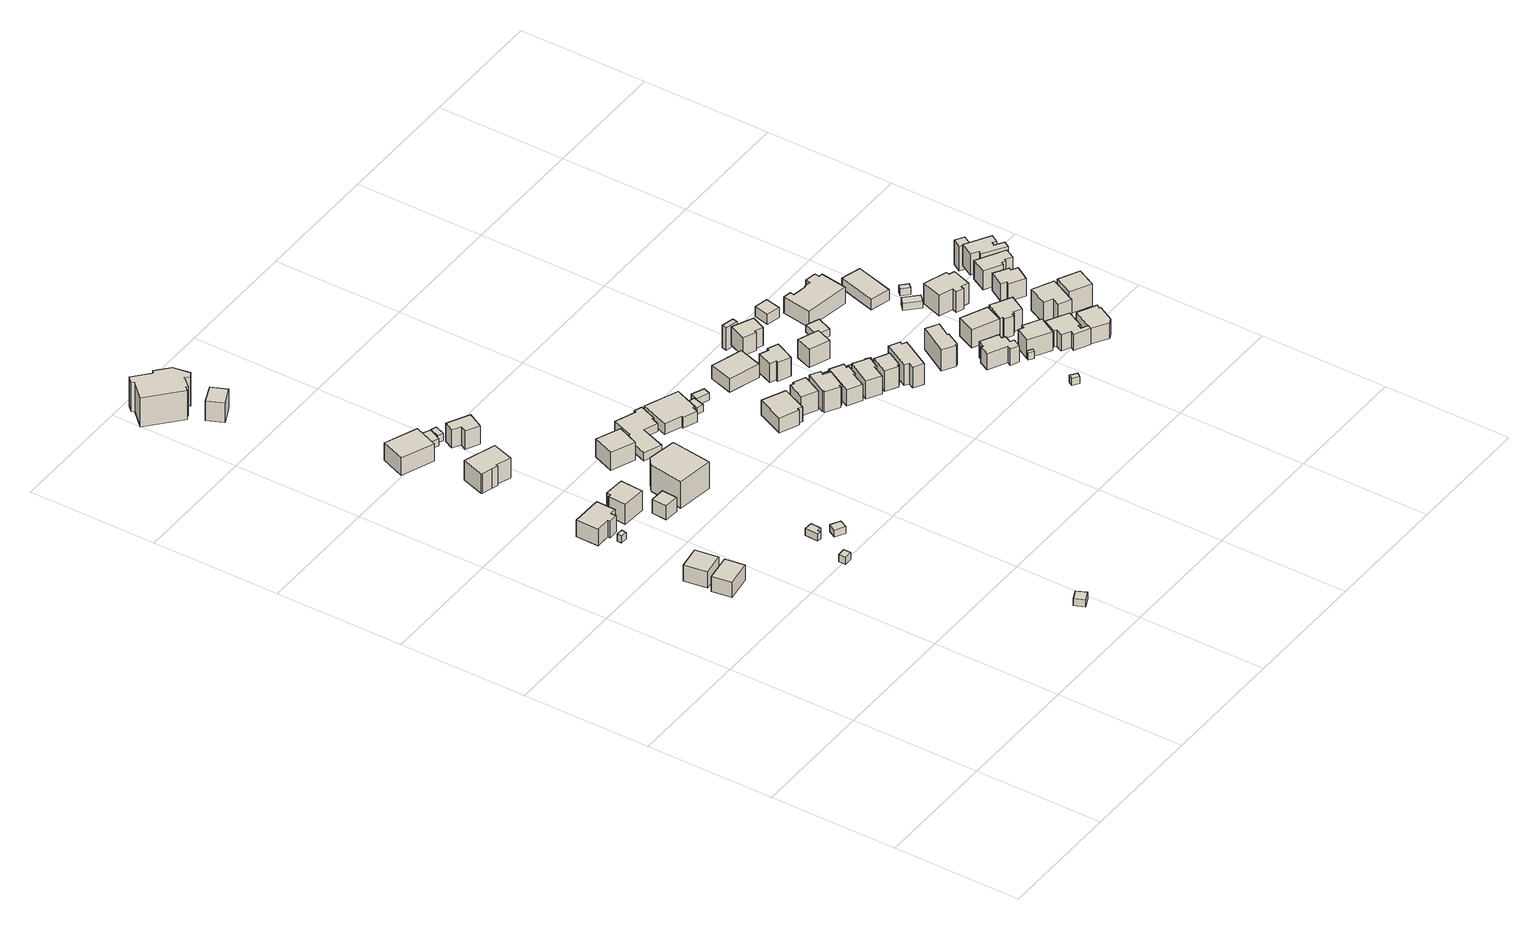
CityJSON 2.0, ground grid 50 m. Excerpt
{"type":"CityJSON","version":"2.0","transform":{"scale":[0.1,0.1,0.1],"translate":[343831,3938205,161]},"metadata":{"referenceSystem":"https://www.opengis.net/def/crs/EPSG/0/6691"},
"CityObjects":{
"building1":{"type":"Building","attributes":{"usage":"411","measuredHeight":7.3,"storeysAboveGround":2,"BuildingIDAttribute.prefecture":"14","BuildingIDAttribute.city":"14151","BuildingDetailAttribute.totalFloorArea":115.33,"BuildingDetailAttribute.buildingFootprintArea":57.66,"BuildingDetailAttribute.buildingStructureType":"610","BuildingDetailAttribute.buildingStructureOrgType":"2","BuildingDetailAttribute.orgUsage":"10","BuildingDetailAttribute.surveyYear":2015},"geometry":[{"type":"Solid","lod":"1","boundaries":[[[[0,1,2,3]],[[2,4,5,3]],[[1,6,4,2]],[[0,7,6,1]],[[3,5,7,0]],[[4,6,7,5]]]]}]},
"building2":{"type":"Building","attributes":{"usage":"411","measuredHeight":7.6,"storeysAboveGround":2,"BuildingIDAttribute.prefecture":"14","BuildingIDAttribute.city":"14151","BuildingDetailAttribute.totalFloorArea":114.41,"BuildingDetailAttribute.buildingFootprintArea":57.2,"BuildingDetailAttribute.buildingStructureType":"610","BuildingDetailAttribute.buildingStructureOrgType":"2","BuildingDetailAttribute.orgUsage":"10","BuildingDetailAttribute.surveyYear":2015},"geometry":[{"type":"Solid","lod":"1","boundaries":[[[[8,9,10,11]],[[10,12,13,11]],[[9,14,12,10]],[[8,15,14,9]],[[11,13,15,8]],[[12,14,15,13]]]]}]},
"building3":{"type":"Building","attributes":{"BuildingIDAttribute.prefecture":"14","BuildingIDAttribute.city":"14151","BuildingDetailAttribute.surveyYear":2015},"geometry":[{"type":"Solid","lod":"1","boundaries":[[[[16,17,18,19,20]],[[19,21,22,20]],[[18,23,21,19]],[[17,24,23,18]],[[16,25,24,17]],[[20,22,25,16]],[[21,23,24,25,22]]]]}]},
"building4":{"type":"Building","attributes":{"usage":"411","measuredHeight":8.2,"storeysAboveGround":2,"BuildingIDAttribute.prefecture":"14","BuildingIDAttribute.city":"14151","BuildingDetailAttribute.totalFloorArea":151.21,"BuildingDetailAttribute.buildingFootprintArea":75.61,"BuildingDetailAttribute.buildingStructureType":"601","BuildingDetailAttribute.buildingStructureOrgType":"1","BuildingDetailAttribute.orgUsage":"10","BuildingDetailAttribute.surveyYear":2015},"geometry":[{"type":"Solid","lod":"1","boundaries":[[[[26,27,28,29,30,31,32,33]],[[32,34,35,33]],[[31,36,34,32]],[[30,37,36,31]],[[29,38,37,30]],[[28,39,38,29]],[[27,40,39,28]],[[26,41,40,27]],[[33,35,41,26]],[[34,36,37,38,39,40,41,35]]]]}]},
"building5":{"type":"Building","attributes":{"BuildingIDAttribute.prefecture":"14","BuildingIDAttribute.city":"14151","BuildingDetailAttribute.surveyYear":2015},"geometry":[{"type":"Solid","lod":"1","boundaries":[[[[42,43,44,45]],[[44,46,47,45]],[[43,48,46,44]],[[42,49,48,43]],[[45,47,49,42]],[[46,48,49,47]]]]}]},
"building6":{"type":"Building","attributes":{"BuildingIDAttribute.prefecture":"14","BuildingIDAttribute.city":"14151","BuildingDetailAttribute.surveyYear":2015},"geometry":[{"type":"Solid","lod":"1","boundaries":[[[[50,51,52,53]],[[52,54,55,53]],[[51,56,54,52]],[[50,57,56,51]],[[53,55,57,50]],[[54,56,57,55]]]]}]},
"building7":{"type":"Building","attributes":{"usage":"411","measuredHeight":9.7,"storeysAboveGround":2,"BuildingIDAttribute.prefecture":"14","BuildingIDAttribute.city":"14151","BuildingDetailAttribute.totalFloorArea":114.06,"BuildingDetailAttribute.buildingFootprintArea":57.03,"BuildingDetailAttribute.buildingStructureType":"601","BuildingDetailAttribute.buildingStructureOrgType":"1","BuildingDetailAttribute.orgUsage":"10","BuildingDetailAttribute.surveyYear":2015},"geometry":[{"type":"Solid","lod":"1","boundaries":[[[[58,59,60,61,62,63]],[[62,64,65,63]],[[61,66,64,62]],[[60,67,66,61]],[[59,68,67,60]],[[58,69,68,59]],[[63,65,69,58]],[[64,66,67,68,69,65]]]]}]},
"building8":{"type":"Building","attributes":{"usage":"411","measuredHeight":9.7,"storeysAboveGround":2,"BuildingIDAttribute.prefecture":"14","BuildingIDAttribute.city":"14151","BuildingDetailAttribute.totalFloorArea":192.05,"BuildingDetailAttribute.buildingFootprintArea":96.03,"BuildingDetailAttribute.buildingStructureType":"601","BuildingDetailAttribute.buildingStructureOrgType":"1","BuildingDetailAttribute.orgUsage":"10","BuildingDetailAttribute.surveyYear":2015},"geometry":[{"type":"Solid","lod":"1","boundaries":[[[[70,71,72,73,74,75,76,77]],[[76,78,79,77]],[[75,80,78,76]],[[74,81,80,75]],[[73,82,81,74]],[[72,83,82,73]],[[71,84,83,72]],[[70,85,84,71]],[[77,79,85,70]],[[78,80,81,82,83,84,85,79]]]]}]},
"building9":{"type":"Building","attributes":{"usage":"413","measuredHeight":6.3,"storeysAboveGround":1,"BuildingIDAttribute.prefecture":"14","BuildingIDAttribute.city":"14151","BuildingDetailAttribute.totalFloorArea":28,"BuildingDetailAttribute.buildingFootprintArea":28,"BuildingDetailAttribute.buildingStructureType":"610","BuildingDetailAttribute.buildingStructureOrgType":"2","BuildingDetailAttribute.orgUsage":"30","BuildingDetailAttribute.surveyYear":2015},"geometry":[{"type":"Solid","lod":"1","boundaries":[[[[86,87,88,89]],[[88,90,91,89]],[[87,92,90,88]],[[86,93,92,87]],[[89,91,93,86]],[[90,92,93,91]]]]}]},
"building10":{"type":"Building","attributes":{"BuildingIDAttribute.prefecture":"14","BuildingIDAttribute.city":"14151","BuildingDetailAttribute.surveyYear":2015},"geometry":[{"type":"Solid","lod":"1","boundaries":[[[[94,95,96,97,98,99]],[[98,100,101,99]],[[97,102,100,98]],[[96,103,102,97]],[[95,104,103,96]],[[94,105,104,95]],[[99,101,105,94]],[[100,102,103,104,105,101]]]]}]},
"building11":{"type":"Building","attributes":{"usage":"411","measuredHeight":9.5,"storeysAboveGround":2,"BuildingIDAttribute.prefecture":"14","BuildingIDAttribute.city":"14151","BuildingDetailAttribute.totalFloorArea":194.74,"BuildingDetailAttribute.buildingFootprintArea":97.37,"BuildingDetailAttribute.buildingStructureType":"601","BuildingDetailAttribute.buildingStructureOrgType":"1","BuildingDetailAttribute.orgUsage":"10","BuildingDetailAttribute.surveyYear":2015},"geometry":[{"type":"Solid","lod":"1","boundaries":[[[[106,107,108,109]],[[108,110,111,109]],[[107,112,110,108]],[[106,113,112,107]],[[109,111,113,106]],[[110,112,113,111]]]]}]},
"building12":{"type":"Building","attributes":{"BuildingIDAttribute.prefecture":"14","BuildingIDAttribute.city":"14151","BuildingDetailAttribute.surveyYear":2015},"geometry":[{"type":"Solid","lod":"1","boundaries":[[[[114,115,116,117]],[[116,118,119,117]],[[115,120,118,116]],[[114,121,120,115]],[[117,119,121,114]],[[118,120,121,119]]]]}]},
"building13":{"type":"Building","attributes":{"usage":"411","storeysAboveGround":1,"BuildingIDAttribute.prefecture":"14","BuildingIDAttribute.city":"14151","BuildingDetailAttribute.totalFloorArea":16.61,"BuildingDetailAttribute.buildingFootprintArea":16.61,"BuildingDetailAttribute.buildingStructureType":"601","BuildingDetailAttribute.buildingStructureOrgType":"1","BuildingDetailAttribute.orgUsage":"10","BuildingDetailAttribute.surveyYear":2015},"geometry":[{"type":"Solid","lod":"1","boundaries":[[[[122,123,124,125]],[[124,126,127,125]],[[123,128,126,124]],[[122,129,128,123]],[[125,127,129,122]],[[126,128,129,127]]]]}]},
"building14":{"type":"Building","attributes":{"usage":"413","measuredHeight":12.4,"storeysAboveGround":3,"BuildingIDAttribute.prefecture":"14","BuildingIDAttribute.city":"14151","BuildingDetailAttribute.totalFloorArea":578.55,"BuildingDetailAttribute.buildingFootprintArea":192.85,"BuildingDetailAttribute.buildingStructureType":"610","BuildingDetailAttribute.buildingStructureOrgType":"2","BuildingDetailAttribute.orgUsage":"30","BuildingDetailAttribute.surveyYear":2015},"geometry":[{"type":"Solid","lod":"1","boundaries":[[[[130,131,132,133,134]],[[133,135,136,134]],[[132,137,135,133]],[[131,138,137,132]],[[130,139,138,131]],[[134,136,139,130]],[[135,137,138,139,136]]]]}]},
"building15":{"type":"Building","attributes":{"BuildingIDAttribute.prefecture":"14","BuildingIDAttribute.city":"14151","BuildingDetailAttribute.surveyYear":2015},"geometry":[{"type":"Solid","lod":"1","boundaries":[[[[140,141,142,143]],[[142,144,145,143]],[[141,146,144,142]],[[140,147,146,141]],[[143,145,147,140]],[[144,146,147,145]]]]}]},
"building16":{"type":"Building","attributes":{"usage":"411","measuredHeight":8.8,"storeysAboveGround":2,"BuildingIDAttribute.prefecture":"14","BuildingIDAttribute.city":"14151","BuildingDetailAttribute.totalFloorArea":63.22,"BuildingDetailAttribute.buildingFootprintArea":31.61,"BuildingDetailAttribute.buildingStructureType":"601","BuildingDetailAttribute.buildingStructureOrgType":"1","BuildingDetailAttribute.orgUsage":"10","BuildingDetailAttribute.surveyYear":2015},"geometry":[{"type":"Solid","lod":"1","boundaries":[[[[148,149,150,151,152,153]],[[152,154,155,153]],[[151,156,154,152]],[[150,157,156,151]],[[149,158,157,150]],[[148,159,158,149]],[[153,155,159,148]],[[154,156,157,158,159,155]]]]}]},
"building17":{"type":"Building","attributes":{"usage":"411","measuredHeight":8.4,"storeysAboveGround":2,"BuildingIDAttribute.prefecture":"14","BuildingIDAttribute.city":"14151","BuildingDetailAttribute.totalFloorArea":127.14,"BuildingDetailAttribute.buildingFootprintArea":63.57,"BuildingDetailAttribute.buildingStructureType":"601","BuildingDetailAttribute.buildingStructureOrgType":"1","BuildingDetailAttribute.orgUsage":"10","BuildingDetailAttribute.surveyYear":2015},"geometry":[{"type":"Solid","lod":"1","boundaries":[[[[160,161,162,163]],[[162,164,165,163]],[[161,166,164,162]],[[160,167,166,161]],[[163,165,167,160]],[[164,166,167,165]]]]}]},
"building18":{"type":"Building","attributes":{"usage":"411","measuredHeight":13.9,"storeysAboveGround":2,"BuildingIDAttribute.prefecture":"14","BuildingIDAttribute.city":"14151","BuildingDetailAttribute.totalFloorArea":71.98,"BuildingDetailAttribute.buildingFootprintArea":35.99,"BuildingDetailAttribute.buildingStructureType":"601","BuildingDetailAttribute.buildingStructureOrgType":"1","BuildingDetailAttribute.orgUsage":"10","BuildingDetailAttribute.surveyYear":2015,"BuildingLandSlideRiskAttribute.description":"1","BuildingLandSlideRiskAttribute.areaType":"1"},"geometry":[{"type":"Solid","lod":"1","boundaries":[[[[168,169,170,171]],[[170,172,173,171]],[[169,174,172,170]],[[168,175,174,169]],[[171,173,175,168]],[[172,174,175,173]]]]}]},
"building19":{"type":"Building","attributes":{"usage":"411","measuredHeight":16.2,"storeysAboveGround":2,"BuildingIDAttribute.prefecture":"14","BuildingIDAttribute.city":"14151","BuildingDetailAttribute.totalFloorArea":315.04,"BuildingDetailAttribute.buildingFootprintArea":157.52,"BuildingDetailAttribute.buildingStructureType":"601","BuildingDetailAttribute.buildingStructureOrgType":"1","BuildingDetailAttribute.orgUsage":"10","BuildingDetailAttribute.surveyYear":2015,"BuildingLandSlideRiskAttribute.description":"1","BuildingLandSlideRiskAttribute.areaType":"1"},"geometry":[{"type":"Solid","lod":"1","boundaries":[[[[176,177,178,179,180,181,182,183,184,185,186,187,188]],[[187,189,190,188]],[[186,191,189,187]],[[185,192,191,186]],[[184,193,192,185]],[[183,194,193,184]],[[182,195,194,183]],[[181,196,195,182]],[[180,197,196,181]],[[179,198,197,180]],[[178,199,198,179]],[[177,200,199,178]],[[176,201,200,177]],[[188,190,201,176]],[[189,191,192,193,194,195,196,197,198,199,200,201,190]]]]}]},
"building20":{"type":"Building","attributes":{"usage":"411","measuredHeight":5.3,"storeysAboveGround":2,"BuildingIDAttribute.prefecture":"14","BuildingIDAttribute.city":"14151","BuildingDetailAttribute.totalFloorArea":309.98,"BuildingDetailAttribute.buildingFootprintArea":154.99,"BuildingDetailAttribute.buildingStructureType":"601","BuildingDetailAttribute.buildingStructureOrgType":"1","BuildingDetailAttribute.orgUsage":"10","BuildingDetailAttribute.surveyYear":2015},"geometry":[{"type":"Solid","lod":"1","boundaries":[[[[202,203,204,205,206,207,208,209,210,211,212,213]],[[212,214,215,213]],[[211,216,214,212]],[[210,217,216,211]],[[209,218,217,210]],[[208,219,218,209]],[[207,220,219,208]],[[206,221,220,207]],[[205,222,221,206]],[[204,223,222,205]],[[203,224,223,204]],[[202,225,224,203]],[[213,215,225,202]],[[214,216,217,218,219,220,221,222,223,224,225,215]]]]}]},
"building21":{"type":"Building","attributes":{"usage":"411","measuredHeight":6.3,"storeysAboveGround":2,"BuildingIDAttribute.prefecture":"14","BuildingIDAttribute.city":"14151","BuildingDetailAttribute.totalFloorArea":234.16,"BuildingDetailAttribute.buildingFootprintArea":117.08,"BuildingDetailAttribute.buildingStructureType":"601","BuildingDetailAttribute.buildingStructureOrgType":"1","BuildingDetailAttribute.orgUsage":"10","BuildingDetailAttribute.surveyYear":2015},"geometry":[{"type":"Solid","lod":"1","boundaries":[[[[226,227,228,229,230,231,232,233]],[[232,234,235,233]],[[231,236,234,232]],[[230,237,236,231]],[[229,238,237,230]],[[228,239,238,229]],[[227,240,239,228]],[[226,241,240,227]],[[233,235,241,226]],[[234,236,237,238,239,240,241,235]]]]}]},
"building22":{"type":"Building","attributes":{"BuildingIDAttribute.prefecture":"14","BuildingIDAttribute.city":"14151","BuildingDetailAttribute.surveyYear":2015},"geometry":[{"type":"Solid","lod":"1","boundaries":[[[[242,243,244,245]],[[244,246,247,245]],[[243,248,246,244]],[[242,249,248,243]],[[245,247,249,242]],[[246,248,249,247]]]]}]},
"building23":{"type":"Building","attributes":{"usage":"411","measuredHeight":6.9,"storeysAboveGround":1,"BuildingIDAttribute.prefecture":"14","BuildingIDAttribute.city":"14151","BuildingDetailAttribute.totalFloorArea":90.03,"BuildingDetailAttribute.buildingFootprintArea":90.03,"BuildingDetailAttribute.buildingStructureType":"601","BuildingDetailAttribute.buildingStructureOrgType":"1","BuildingDetailAttribute.orgUsage":"10","BuildingDetailAttribute.surveyYear":2015},"geometry":[{"type":"Solid","lod":"1","boundaries":[[[[250,251,252,253,254,255]],[[254,256,257,255]],[[253,258,256,254]],[[252,259,258,253]],[[251,260,259,252]],[[250,261,260,251]],[[255,257,261,250]],[[256,258,259,260,261,257]]]]}]},
"building24":{"type":"Building","attributes":{"BuildingIDAttribute.prefecture":"14","BuildingIDAttribute.city":"14151","BuildingDetailAttribute.surveyYear":2015},"geometry":[{"type":"Solid","lod":"1","boundaries":[[[[262,263,264,265]],[[264,266,267,265]],[[263,268,266,264]],[[262,269,268,263]],[[265,267,269,262]],[[266,268,269,267]]]]}]},
"building25":{"type":"Building","attributes":{"usage":"411","measuredHeight":8.7,"storeysAboveGround":2,"BuildingIDAttribute.prefecture":"14","BuildingIDAttribute.city":"14151","BuildingDetailAttribute.totalFloorArea":75.23,"BuildingDetailAttribute.buildingFootprintArea":37.62,"BuildingDetailAttribute.buildingStructureType":"601","BuildingDetailAttribute.buildingStructureOrgType":"1","BuildingDetailAttribute.orgUsage":"10","BuildingDetailAttribute.surveyYear":2015},"geometry":[{"type":"Solid","lod":"1","boundaries":[[[[270,271,272,273,274,275]],[[274,276,277,275]],[[273,278,276,274]],[[272,279,278,273]],[[271,280,279,272]],[[270,281,280,271]],[[275,277,281,270]],[[276,278,279,280,281,277]]]]}]},
"building26":{"type":"Building","attributes":{"usage":"411","measuredHeight":9.9,"storeysAboveGround":2,"BuildingIDAttribute.prefecture":"14","BuildingIDAttribute.city":"14151","BuildingDetailAttribute.totalFloorArea":101.43,"BuildingDetailAttribute.buildingFootprintArea":50.71,"BuildingDetailAttribute.buildingStructureType":"601","BuildingDetailAttribute.buildingStructureOrgType":"1","BuildingDetailAttribute.orgUsage":"10","BuildingDetailAttribute.surveyYear":2015},"geometry":[{"type":"Solid","lod":"1","boundaries":[[[[282,283,284,285,286,287,288,289,290,291]],[[290,292,293,291]],[[289,294,292,290]],[[288,295,294,289]],[[287,296,295,288]],[[286,297,296,287]],[[285,298,297,286]],[[284,299,298,285]],[[283,300,299,284]],[[282,301,300,283]],[[291,293,301,282]],[[292,294,295,296,297,298,299,300,301,293]]]]}]},
"building27":{"type":"Building","attributes":{"usage":"411","measuredHeight":8.5,"storeysAboveGround":2,"BuildingIDAttribute.prefecture":"14","BuildingIDAttribute.city":"14151","BuildingDetailAttribute.totalFloorArea":172.79,"BuildingDetailAttribute.buildingFootprintArea":86.4,"BuildingDetailAttribute.buildingStructureType":"601","BuildingDetailAttribute.buildingStructureOrgType":"1","BuildingDetailAttribute.orgUsage":"10","BuildingDetailAttribute.surveyYear":2015},"geometry":[{"type":"Solid","lod":"1","boundaries":[[[[302,303,304,305]],[[304,306,307,305]],[[303,308,306,304]],[[302,309,308,303]],[[305,307,309,302]],[[306,308,309,307]]]]}]},
"building28":{"type":"Building","attributes":{"usage":"411","measuredHeight":8.5,"storeysAboveGround":2,"BuildingIDAttribute.prefecture":"14","BuildingIDAttribute.city":"14151","BuildingDetailAttribute.totalFloorArea":111.9,"BuildingDetailAttribute.buildingFootprintArea":55.95,"BuildingDetailAttribute.buildingStructureType":"601","BuildingDetailAttribute.buildingStructureOrgType":"1","BuildingDetailAttribute.orgUsage":"10","BuildingDetailAttribute.surveyYear":2015},"geometry":[{"type":"Solid","lod":"1","boundaries":[[[[310,311,312,313,314,315,316,317]],[[316,318,319,317]],[[315,320,318,316]],[[314,321,320,315]],[[313,322,321,314]],[[312,323,322,313]],[[311,324,323,312]],[[310,325,324,311]],[[317,319,325,310]],[[318,320,321,322,323,324,325,319]]]]}]},
"building29":{"type":"Building","attributes":{"usage":"411","measuredHeight":8.6,"storeysAboveGround":2,"BuildingIDAttribute.prefecture":"14","BuildingIDAttribute.city":"14151","BuildingDetailAttribute.totalFloorArea":86.06,"BuildingDetailAttribute.buildingFootprintArea":43.03,"BuildingDetailAttribute.buildingStructureType":"601","BuildingDetailAttribute.buildingStructureOrgType":"1","BuildingDetailAttribute.orgUsage":"10","BuildingDetailAttribute.surveyYear":2015},"geometry":[{"type":"Solid","lod":"1","boundaries":[[[[326,327,328,329,330,331,332,333]],[[332,334,335,333]],[[331,336,334,332]],[[330,337,336,331]],[[329,338,337,330]],[[328,339,338,329]],[[327,340,339,328]],[[326,341,340,327]],[[333,335,341,326]],[[334,336,337,338,339,340,341,335]]]]}]},
"building30":{"type":"Building","attributes":{"usage":"411","measuredHeight":8.5,"storeysAboveGround":2,"BuildingIDAttribute.prefecture":"14","BuildingIDAttribute.city":"14151","BuildingDetailAttribute.totalFloorArea":94.45,"BuildingDetailAttribute.buildingFootprintArea":47.23,"BuildingDetailAttribute.buildingStructureType":"601","BuildingDetailAttribute.buildingStructureOrgType":"1","BuildingDetailAttribute.orgUsage":"10","BuildingDetailAttribute.surveyYear":2015},"geometry":[{"type":"Solid","lod":"1","boundaries":[[[[342,343,344,345,346,347]],[[346,348,349,347]],[[345,350,348,346]],[[344,351,350,345]],[[343,352,351,344]],[[342,353,352,343]],[[347,349,353,342]],[[348,350,351,352,353,349]]]]}]},
"building31":{"type":"Building","attributes":{"BuildingIDAttribute.prefecture":"14","BuildingIDAttribute.city":"14151","BuildingDetailAttribute.surveyYear":2015},"geometry":[{"type":"Solid","lod":"1","boundaries":[[[[354,355,356,357]],[[356,358,359,357]],[[355,360,358,356]],[[354,361,360,355]],[[357,359,361,354]],[[358,360,361,359]]]]}]},
"building32":{"type":"Building","attributes":{"measuredHeight":4.5,"BuildingIDAttribute.prefecture":"14","BuildingIDAttribute.city":"14151","BuildingDetailAttribute.surveyYear":2015},"geometry":[{"type":"Solid","lod":"1","boundaries":[[[[362,363,364,365]],[[364,366,367,365]],[[363,368,366,364]],[[362,369,368,363]],[[365,367,369,362]],[[366,368,369,367]]]]}]},
"building33":{"type":"Building","attributes":{"usage":"411","measuredHeight":9.2,"storeysAboveGround":2,"BuildingIDAttribute.prefecture":"14","BuildingIDAttribute.city":"14151","BuildingDetailAttribute.totalFloorArea":81.85,"BuildingDetailAttribute.buildingFootprintArea":40.92,"BuildingDetailAttribute.buildingStructureType":"601","BuildingDetailAttribute.buildingStructureOrgType":"1","BuildingDetailAttribute.orgUsage":"10","BuildingDetailAttribute.surveyYear":2015},"geometry":[{"type":"Solid","lod":"1","boundaries":[[[[370,371,372,373,374,375]],[[374,376,377,375]],[[373,378,376,374]],[[372,379,378,373]],[[371,380,379,372]],[[370,381,380,371]],[[375,377,381,370]],[[376,378,379,380,381,377]]]]}]},
"building34":{"type":"Building","attributes":{"BuildingIDAttribute.prefecture":"14","BuildingIDAttribute.city":"14151","BuildingDetailAttribute.surveyYear":2015},"geometry":[{"type":"Solid","lod":"1","boundaries":[[[[382,383,384,385]],[[384,386,387,385]],[[383,388,386,384]],[[382,389,388,383]],[[385,387,389,382]],[[386,388,389,387]]]]}]},
"building35":{"type":"Building","attributes":{"usage":"411","measuredHeight":9,"storeysAboveGround":2,"BuildingIDAttribute.prefecture":"14","BuildingIDAttribute.city":"14151","BuildingDetailAttribute.totalFloorArea":83.02,"BuildingDetailAttribute.buildingFootprintArea":41.51,"BuildingDetailAttribute.buildingStructureType":"601","BuildingDetailAttribute.buildingStructureOrgType":"1","BuildingDetailAttribute.orgUsage":"10","BuildingDetailAttribute.surveyYear":2015},"geometry":[{"type":"Solid","lod":"1","boundaries":[[[[390,391,392,393,394,395]],[[394,396,397,395]],[[393,398,396,394]],[[392,399,398,393]],[[391,400,399,392]],[[390,401,400,391]],[[395,397,401,390]],[[396,398,399,400,401,397]]]]}]},
"building36":{"type":"Building","attributes":{"usage":"411","measuredHeight":8.5,"storeysAboveGround":2,"BuildingIDAttribute.prefecture":"14","BuildingIDAttribute.city":"14151","BuildingDetailAttribute.totalFloorArea":78.97,"BuildingDetailAttribute.buildingFootprintArea":39.48,"BuildingDetailAttribute.buildingStructureType":"601","BuildingDetailAttribute.buildingStructureOrgType":"1","BuildingDetailAttribute.orgUsage":"10","BuildingDetailAttribute.surveyYear":2015},"geometry":[{"type":"Solid","lod":"1","boundaries":[[[[402,403,404,405]],[[404,406,407,405]],[[403,408,406,404]],[[402,409,408,403]],[[405,407,409,402]],[[406,408,409,407]]]]}]},
"building37":{"type":"Building","attributes":{"measuredHeight":4.5,"BuildingIDAttribute.prefecture":"14","BuildingIDAttribute.city":"14151","BuildingDetailAttribute.surveyYear":2015},"geometry":[{"type":"Solid","lod":"1","boundaries":[[[[410,411,412,413]],[[412,414,415,413]],[[411,416,414,412]],[[410,417,416,411]],[[413,415,417,410]],[[414,416,417,415]]]]}]},
"building38":{"type":"Building","attributes":{"usage":"411","measuredHeight":10.2,"storeysAboveGround":2,"BuildingIDAttribute.prefecture":"14","BuildingIDAttribute.city":"14151","BuildingDetailAttribute.totalFloorArea":116.81,"BuildingDetailAttribute.buildingFootprintArea":58.41,"BuildingDetailAttribute.buildingStructureType":"601","BuildingDetailAttribute.buildingStructureOrgType":"1","BuildingDetailAttribute.orgUsage":"10","BuildingDetailAttribute.surveyYear":2015},"geometry":[{"type":"Solid","lod":"1","boundaries":[[[[418,419,420,421,422,423,424,425]],[[424,426,427,425]],[[423,428,426,424]],[[422,429,428,423]],[[421,430,429,422]],[[420,431,430,421]],[[419,432,431,420]],[[418,433,432,419]],[[425,427,433,418]],[[426,428,429,430,431,432,433,427]]]]}]},
"building39":{"type":"Building","attributes":{"measuredHeight":10.8,"BuildingIDAttribute.prefecture":"14","BuildingIDAttribute.city":"14151","BuildingDetailAttribute.surveyYear":2015},"geometry":[{"type":"Solid","lod":"1","boundaries":[[[[434,435,436,437]],[[436,438,439,437]],[[435,440,438,436]],[[434,441,440,435]],[[437,439,441,434]],[[438,440,441,439]]]]}]},
"building40":{"type":"Building","attributes":{"usage":"451","storeysAboveGround":1,"BuildingIDAttribute.prefecture":"14","BuildingIDAttribute.city":"14151","BuildingDetailAttribute.totalFloorArea":28.33,"BuildingDetailAttribute.buildingFootprintArea":28.33,"BuildingDetailAttribute.buildingStructureType":"601","BuildingDetailAttribute.buildingStructureOrgType":"1","BuildingDetailAttribute.orgUsage":"200","BuildingDetailAttribute.surveyYear":2015},"geometry":[{"type":"Solid","lod":"1","boundaries":[[[[442,443,444,445]],[[444,446,447,445]],[[443,448,446,444]],[[442,449,448,443]],[[445,447,449,442]],[[446,448,449,447]]]]}]},
"building41":{"type":"Building","attributes":{"BuildingIDAttribute.prefecture":"14","BuildingIDAttribute.city":"14151","BuildingDetailAttribute.surveyYear":2015},"geometry":[{"type":"Solid","lod":"1","boundaries":[[[[450,451,452,453]],[[452,454,455,453]],[[451,456,454,452]],[[450,457,456,451]],[[453,455,457,450]],[[454,456,457,455]]]]}]},
"building42":{"type":"Building","attributes":{"usage":"411","measuredHeight":9.9,"storeysAboveGround":2,"BuildingIDAttribute.prefecture":"14","BuildingIDAttribute.city":"14151","BuildingDetailAttribute.totalFloorArea":106.95,"BuildingDetailAttribute.buildingFootprintArea":53.47,"BuildingDetailAttribute.buildingStructureType":"601","BuildingDetailAttribute.buildingStructureOrgType":"1","BuildingDetailAttribute.orgUsage":"10","BuildingDetailAttribute.surveyYear":2015},"geometry":[{"type":"Solid","lod":"1","boundaries":[[[[458,459,460,461,462,463,464,465]],[[464,466,467,465]],[[463,468,466,464]],[[462,469,468,463]],[[461,470,469,462]],[[460,471,470,461]],[[459,472,471,460]],[[458,473,472,459]],[[465,467,473,458]],[[466,468,469,470,471,472,473,467]]]]}]},
"building43":{"type":"Building","attributes":{"usage":"411","measuredHeight":7.7,"storeysAboveGround":2,"BuildingIDAttribute.prefecture":"14","BuildingIDAttribute.city":"14151","BuildingDetailAttribute.totalFloorArea":124.67,"BuildingDetailAttribute.buildingFootprintArea":62.34,"BuildingDetailAttribute.buildingStructureType":"610","BuildingDetailAttribute.buildingStructureOrgType":"2","BuildingDetailAttribute.orgUsage":"10","BuildingDetailAttribute.surveyYear":2015},"geometry":[{"type":"Solid","lod":"1","boundaries":[[[[474,475,476,477,478,479,480,481,482,483,484,485]],[[484,486,487,485]],[[483,488,486,484]],[[482,489,488,483]],[[481,490,489,482]],[[480,491,490,481]],[[479,492,491,480]],[[478,493,492,479]],[[477,494,493,478]],[[476,495,494,477]],[[475,496,495,476]],[[474,497,496,475]],[[485,487,497,474]],[[486,488,489,490,491,492,493,494,495,496,497,487]]]]}]},
"building44":{"type":"Building","attributes":{"usage":"411","measuredHeight":4.6,"storeysAboveGround":1,"BuildingIDAttribute.prefecture":"14","BuildingIDAttribute.city":"14151","BuildingDetailAttribute.totalFloorArea":26.39,"BuildingDetailAttribute.buildingFootprintArea":26.39,"BuildingDetailAttribute.buildingStructureType":"601","BuildingDetailAttribute.buildingStructureOrgType":"1","BuildingDetailAttribute.orgUsage":"10","BuildingDetailAttribute.surveyYear":2015},"geometry":[{"type":"Solid","lod":"1","boundaries":[[[[498,499,500,501]],[[500,502,503,501]],[[499,504,502,500]],[[498,505,504,499]],[[501,503,505,498]],[[502,504,505,503]]]]}]},
"building45":{"type":"Building","attributes":{"BuildingIDAttribute.prefecture":"14","BuildingIDAttribute.city":"14151","BuildingDetailAttribute.surveyYear":2015},"geometry":[{"type":"Solid","lod":"1","boundaries":[[[[506,507,508,509]],[[508,510,511,509]],[[507,512,510,508]],[[506,513,512,507]],[[509,511,513,506]],[[510,512,513,511]]]]}]},
"building46":{"type":"Building","attributes":{"usage":"411","measuredHeight":9,"storeysAboveGround":2,"BuildingIDAttribute.prefecture":"14","BuildingIDAttribute.city":"14151","BuildingDetailAttribute.totalFloorArea":103.47,"BuildingDetailAttribute.buildingFootprintArea":51.73,"BuildingDetailAttribute.buildingStructureType":"610","BuildingDetailAttribute.buildingStructureOrgType":"2","BuildingDetailAttribute.orgUsage":"10","BuildingDetailAttribute.surveyYear":2015},"geometry":[{"type":"Solid","lod":"1","boundaries":[[[[514,515,516,517,518,519]],[[518,520,521,519]],[[517,522,520,518]],[[516,523,522,517]],[[515,524,523,516]],[[514,525,524,515]],[[519,521,525,514]],[[520,522,523,524,525,521]]]]}]},
"building47":{"type":"Building","attributes":{"usage":"411","measuredHeight":9,"storeysAboveGround":1,"BuildingIDAttribute.prefecture":"14","BuildingIDAttribute.city":"14151","BuildingDetailAttribute.totalFloorArea":157.45,"BuildingDetailAttribute.buildingFootprintArea":157.45,"BuildingDetailAttribute.buildingStructureType":"601","BuildingDetailAttribute.buildingStructureOrgType":"1","BuildingDetailAttribute.orgUsage":"10","BuildingDetailAttribute.surveyYear":2015},"geometry":[{"type":"Solid","lod":"1","boundaries":[[[[526,527,528,529,530,531,532,533,534,535,536,537]],[[536,538,539,537]],[[535,540,538,536]],[[534,541,540,535]],[[533,542,541,534]],[[532,543,542,533]],[[531,544,543,532]],[[530,545,544,531]],[[529,546,545,530]],[[528,547,546,529]],[[527,548,547,528]],[[526,549,548,527]],[[537,539,549,526]],[[538,540,541,542,543,544,545,546,547,548,549,539]]]]}]},
"building48":{"type":"Building","attributes":{"usage":"411","measuredHeight":8.1,"storeysAboveGround":2,"BuildingIDAttribute.prefecture":"14","BuildingIDAttribute.city":"14151","BuildingDetailAttribute.totalFloorArea":117.32,"BuildingDetailAttribute.buildingFootprintArea":58.66,"BuildingDetailAttribute.buildingStructureType":"610","BuildingDetailAttribute.buildingStructureOrgType":"2","BuildingDetailAttribute.orgUsage":"10","BuildingDetailAttribute.surveyYear":2015},"geometry":[{"type":"Solid","lod":"1","boundaries":[[[[550,551,552,553]],[[552,554,555,553]],[[551,556,554,552]],[[550,557,556,551]],[[553,555,557,550]],[[554,556,557,555]]]]}]},
"building49":{"type":"Building","attributes":{"usage":"411","measuredHeight":7.8,"storeysAboveGround":2,"BuildingIDAttribute.prefecture":"14","BuildingIDAttribute.city":"14151","BuildingDetailAttribute.totalFloorArea":133.82,"BuildingDetailAttribute.buildingFootprintArea":66.91,"BuildingDetailAttribute.buildingStructureType":"610","BuildingDetailAttribute.buildingStructureOrgType":"2","BuildingDetailAttribute.orgUsage":"10","BuildingDetailAttribute.surveyYear":2015},"geometry":[{"type":"Solid","lod":"1","boundaries":[[[[558,559,560,561,562,563,564,565,566,567,568,569]],[[568,570,571,569]],[[567,572,570,568]],[[566,573,572,567]],[[565,574,573,566]],[[564,575,574,565]],[[563,576,575,564]],[[562,577,576,563]],[[561,578,577,562]],[[560,579,578,561]],[[559,580,579,560]],[[558,581,580,559]],[[569,571,581,558]],[[570,572,573,574,575,576,577,578,579,580,581,571]]]]}]},
"building50":{"type":"Building","attributes":{"usage":"411","storeysAboveGround":2,"BuildingIDAttribute.prefecture":"14","BuildingIDAttribute.city":"14151","BuildingDetailAttribute.totalFloorArea":37.97,"BuildingDetailAttribute.buildingFootprintArea":18.98,"BuildingDetailAttribute.buildingStructureType":"601","BuildingDetailAttribute.buildingStructureOrgType":"1","BuildingDetailAttribute.orgUsage":"10","BuildingDetailAttribute.surveyYear":2015},"geometry":[{"type":"Solid","lod":"1","boundaries":[[[[582,583,584,585]],[[584,586,587,585]],[[583,588,586,584]],[[582,589,588,583]],[[585,587,589,582]],[[586,588,589,587]]]]}]},
"building51":{"type":"Building","attributes":{"usage":"411","measuredHeight":9,"storeysAboveGround":2,"BuildingIDAttribute.prefecture":"14","BuildingIDAttribute.city":"14151","BuildingDetailAttribute.totalFloorArea":103.18,"BuildingDetailAttribute.buildingFootprintArea":51.59,"BuildingDetailAttribute.buildingStructureType":"601","BuildingDetailAttribute.buildingStructureOrgType":"1","BuildingDetailAttribute.orgUsage":"10","BuildingDetailAttribute.surveyYear":2015},"geometry":[{"type":"Solid","lod":"1","boundaries":[[[[590,591,592,593,594,595,596,597,598,599]],[[598,600,601,599]],[[597,602,600,598]],[[596,603,602,597]],[[595,604,603,596]],[[594,605,604,595]],[[593,606,605,594]],[[592,607,606,593]],[[591,608,607,592]],[[590,609,608,591]],[[599,601,609,590]],[[600,602,603,604,605,606,607,608,609,601]]]]}]},
"building52":{"type":"Building","attributes":{"usage":"451","measuredHeight":5.2,"storeysAboveGround":1,"BuildingIDAttribute.prefecture":"14","BuildingIDAttribute.city":"14151","BuildingDetailAttribute.totalFloorArea":97.28,"BuildingDetailAttribute.buildingFootprintArea":97.28,"BuildingDetailAttribute.buildingStructureType":"601","BuildingDetailAttribute.buildingStructureOrgType":"1","BuildingDetailAttribute.orgUsage":"200","BuildingDetailAttribute.surveyYear":2015},"geometry":[{"type":"Solid","lod":"1","boundaries":[[[[610,611,612,613]],[[612,614,615,613]],[[611,616,614,612]],[[610,617,616,611]],[[613,615,617,610]],[[614,616,617,615]]]]}]},
"building53":{"type":"Building","attributes":{"BuildingIDAttribute.prefecture":"14","BuildingIDAttribute.city":"14151","BuildingDetailAttribute.surveyYear":2015},"geometry":[{"type":"Solid","lod":"1","boundaries":[[[[618,619,620,621]],[[620,622,623,621]],[[619,624,622,620]],[[618,625,624,619]],[[621,623,625,618]],[[622,624,625,623]]]]}]},
"building54":{"type":"Building","attributes":{"usage":"411","measuredHeight":10.4,"storeysAboveGround":2,"BuildingIDAttribute.prefecture":"14","BuildingIDAttribute.city":"14151","BuildingDetailAttribute.totalFloorArea":151.15,"BuildingDetailAttribute.buildingFootprintArea":75.58,"BuildingDetailAttribute.buildingStructureType":"601","BuildingDetailAttribute.buildingStructureOrgType":"1","BuildingDetailAttribute.orgUsage":"10","BuildingDetailAttribute.surveyYear":2015},"geometry":[{"type":"Solid","lod":"1","boundaries":[[[[626,627,628,629,630,631,632,633,634,635]],[[634,636,637,635]],[[633,638,636,634]],[[632,639,638,633]],[[631,640,639,632]],[[630,641,640,631]],[[629,642,641,630]],[[628,643,642,629]],[[627,644,643,628]],[[626,645,644,627]],[[635,637,645,626]],[[636,638,639,640,641,642,643,644,645,637]]]]}]},
"building55":{"type":"Building","attributes":{"usage":"411","measuredHeight":8.4,"storeysAboveGround":2,"BuildingIDAttribute.prefecture":"14","BuildingIDAttribute.city":"14151","BuildingDetailAttribute.totalFloorArea":118.86,"BuildingDetailAttribute.buildingFootprintArea":59.43,"BuildingDetailAttribute.buildingStructureType":"610","BuildingDetailAttribute.buildingStructureOrgType":"2","BuildingDetailAttribute.orgUsage":"10","BuildingDetailAttribute.surveyYear":2015},"geometry":[{"type":"Solid","lod":"1","boundaries":[[[[646,647,648,649,650,651,652]],[[651,653,654,652]],[[650,655,653,651]],[[649,656,655,650]],[[648,657,656,649]],[[647,658,657,648]],[[646,659,658,647]],[[652,654,659,646]],[[653,655,656,657,658,659,654]]]]}]},
"building56":{"type":"Building","attributes":{"usage":"411","measuredHeight":9.8,"storeysAboveGround":2,"BuildingIDAttribute.prefecture":"14","BuildingIDAttribute.city":"14151","BuildingDetailAttribute.totalFloorArea":128.27,"BuildingDetailAttribute.buildingFootprintArea":64.14,"BuildingDetailAttribute.buildingStructureType":"610","BuildingDetailAttribute.buildingStructureOrgType":"2","BuildingDetailAttribute.orgUsage":"10","BuildingDetailAttribute.surveyYear":2015},"geometry":[{"type":"Solid","lod":"1","boundaries":[[[[660,661,662,663,664,665]],[[664,666,667,665]],[[663,668,666,664]],[[662,669,668,663]],[[661,670,669,662]],[[660,671,670,661]],[[665,667,671,660]],[[666,668,669,670,671,667]]]]}]},
"building57":{"type":"Building","attributes":{"usage":"411","measuredHeight":8.3,"storeysAboveGround":2,"BuildingIDAttribute.prefecture":"14","BuildingIDAttribute.city":"14151","BuildingDetailAttribute.totalFloorArea":107.72,"BuildingDetailAttribute.buildingFootprintArea":53.86,"BuildingDetailAttribute.buildingStructureType":"601","BuildingDetailAttribute.buildingStructureOrgType":"1","BuildingDetailAttribute.orgUsage":"10","BuildingDetailAttribute.surveyYear":2015},"geometry":[{"type":"Solid","lod":"1","boundaries":[[[[672,673,674,675,676,677,678,679]],[[678,680,681,679]],[[677,682,680,678]],[[676,683,682,677]],[[675,684,683,676]],[[674,685,684,675]],[[673,686,685,674]],[[672,687,686,673]],[[679,681,687,672]],[[680,682,683,684,685,686,687,681]]]]}]},
"building58":{"type":"Building","attributes":{"usage":"411","measuredHeight":10.1,"storeysAboveGround":2,"BuildingIDAttribute.prefecture":"14","BuildingIDAttribute.city":"14151","BuildingDetailAttribute.totalFloorArea":106.37,"BuildingDetailAttribute.buildingFootprintArea":53.19,"BuildingDetailAttribute.buildingStructureType":"610","BuildingDetailAttribute.buildingStructureOrgType":"2","BuildingDetailAttribute.orgUsage":"10","BuildingDetailAttribute.surveyYear":2015},"geometry":[{"type":"Solid","lod":"1","boundaries":[[[[688,689,690,691]],[[690,692,693,691]],[[689,694,692,690]],[[688,695,694,689]],[[691,693,695,688]],[[692,694,695,693]]]]}]},
"building59":{"type":"Building","attributes":{"usage":"411","measuredHeight":8.5,"storeysAboveGround":2,"BuildingIDAttribute.prefecture":"14","BuildingIDAttribute.city":"14151","BuildingDetailAttribute.totalFloorArea":123.95,"BuildingDetailAttribute.buildingFootprintArea":61.98,"BuildingDetailAttribute.buildingStructureType":"601","BuildingDetailAttribute.buildingStructureOrgType":"1","BuildingDetailAttribute.orgUsage":"10","BuildingDetailAttribute.surveyYear":2015},"geometry":[{"type":"Solid","lod":"1","boundaries":[[[[696,697,698,699,700,701,702,703]],[[702,704,705,703]],[[701,706,704,702]],[[700,707,706,701]],[[699,708,707,700]],[[698,709,708,699]],[[697,710,709,698]],[[696,711,710,697]],[[703,705,711,696]],[[704,706,707,708,709,710,711,705]]]]}]},
"building60":{"type":"Building","attributes":{"usage":"411","measuredHeight":10.1,"storeysAboveGround":2,"BuildingIDAttribute.prefecture":"14","BuildingIDAttribute.city":"14151","BuildingDetailAttribute.totalFloorArea":137.58,"BuildingDetailAttribute.buildingFootprintArea":68.79,"BuildingDetailAttribute.buildingStructureType":"601","BuildingDetailAttribute.buildingStructureOrgType":"1","BuildingDetailAttribute.orgUsage":"10","BuildingDetailAttribute.surveyYear":2015},"geometry":[{"type":"Solid","lod":"1","boundaries":[[[[712,713,714,715,716,717,718,719,720,721]],[[720,722,723,721]],[[719,724,722,720]],[[718,725,724,719]],[[717,726,725,718]],[[716,727,726,717]],[[715,728,727,716]],[[714,729,728,715]],[[713,730,729,714]],[[712,731,730,713]],[[721,723,731,712]],[[722,724,725,726,727,728,729,730,731,723]]]]}]},
"building61":{"type":"Building","attributes":{"measuredHeight":16.7,"BuildingIDAttribute.prefecture":"14","BuildingIDAttribute.city":"14151","BuildingDetailAttribute.surveyYear":2015},"geometry":[{"type":"Solid","lod":"1","boundaries":[[[[732,733,734,735]],[[734,736,737,735]],[[733,738,736,734]],[[732,739,738,733]],[[735,737,739,732]],[[736,738,739,737]]]]}]}
},
"vertices":[
[32,1095,284],[136,1110,284],[147,1033,284],[43,1018,284],[147,1033,349],[43,1018,349],[136,1110,349],[32,1095,349],
[27,1205,284],[117,1219,284],[130,1129,284],[41,1116,284],[130,1129,353],[41,1116,353],[117,1219,353],[27,1205,353],
[85,1492,283],[85,1495,283],[86,1512,283],[112,1511,283],[111,1491,283],[112,1511,313],[111,1491,313],[86,1512,313],[85,1495,313],[85,1492,313],
[97,1558,272],[40,1559,272],[41,1648,272],[163,1645,272],[161,1570,272],[136,1571,272],[135,1549,272],[97,1548,272],[135,1549,343],[97,1548,343],[136,1571,343],[161,1570,343],[163,1645,343],[41,1648,343],[40,1559,343],[97,1558,343],
[410,830,278],[443,831,278],[443,802,278],[411,801,278],[443,802,308],[411,801,308],[443,831,308],[410,830,308],
[710,20,274],[670,2,274],[653,40,274],[692,58,274],[653,40,304],[692,58,304],[670,2,304],[710,20,304],
[196,1620,269],[208,1619,269],[209,1636,269],[290,1631,269],[285,1542,269],[191,1548,269],[285,1542,354],[191,1548,354],[290,1631,354],[209,1636,354],[208,1619,354],[196,1620,354],
[212,2090,273],[184,2007,273],[126,2027,273],[124,2020,273],[99,2028,273],[59,2041,273],[57,2042,273],[87,2132,273],[57,2042,358],[87,2132,358],[59,2041,358],[99,2028,358],[124,2020,358],[126,2027,358],[184,2007,358],[212,2090,358],
[349,1503,269],[345,1442,269],[288,1446,269],[291,1506,269],[288,1446,329],[291,1506,329],[345,1442,329],[349,1503,329],
[501,1001,277],[499,961,277],[482,962,277],[481,950,277],[465,951,277],[468,1003,277],[465,951,307],[468,1003,307],[481,950,307],[482,962,307],[499,961,307],[501,1001,307],
[40,2425,261],[167,2374,261],[129,2280,261],[2,2331,261],[129,2280,336],[2,2331,336],[167,2374,336],[40,2425,336],
[532,946,276],[569,926,276],[553,896,276],[515,916,276],[553,896,306],[515,916,306],[569,926,306],[532,946,306],
[194,2376,266],[227,2360,266],[202,2310,266],[169,2326,266],[202,2310,296],[169,2326,296],[227,2360,296],[194,2376,296],
[391,1575,267],[423,1600,267],[534,1581,267],[512,1420,267],[369,1441,267],[512,1420,381],[369,1441,381],[534,1581,381],[423,1600,381],[391,1575,381],
[253,2354,264],[237,2315,264],[215,2324,264],[231,2363,264],[215,2324,294],[231,2363,294],[237,2315,294],[253,2354,294],
[288,2199,265],[236,2226,265],[248,2251,265],[216,2267,265],[236,2305,265],[321,2261,265],[236,2305,343],[321,2261,343],[216,2267,343],[248,2251,343],[236,2226,343],[288,2199,343],
[441,1834,269],[535,1795,269],[500,1712,269],[407,1751,269],[500,1712,346],[407,1751,346],[535,1795,346],[441,1834,346],
[175,3221,53],[201,3160,53],[131,3129,53],[104,3191,53],[131,3129,138],[104,3191,138],[201,3160,138],[175,3221,138],
[148,3433,8],[199,3387,8],[209,3320,8],[190,3308,8],[175,3323,8],[141,3284,8],[136,3291,8],[122,3277,8],[0,3385,8],[61,3448,8],[54,3457,8],[76,3480,8],[138,3425,8],[76,3480,133],[138,3425,133],[54,3457,133],[61,3448,133],[0,3385,133],[122,3277,133],[136,3291,133],[141,3284,133],[175,3323,133],[190,3308,133],[209,3320,133],[199,3387,133],[148,3433,133],
[583,1661,266],[515,1688,266],[553,1789,266],[571,1782,266],[602,1864,266],[684,1833,266],[688,1841,266],[718,1830,266],[692,1764,266],[685,1767,266],[673,1736,266],[619,1756,266],[673,1736,301],[619,1756,301],[685,1767,301],[692,1764,301],[718,1830,301],[688,1841,301],[684,1833,301],[602,1864,301],[571,1782,301],[553,1789,301],[515,1688,301],[583,1661,301],
[745,1686,261],[678,1712,261],[722,1823,261],[851,1771,261],[813,1677,261],[805,1680,261],[795,1657,261],[742,1679,261],[795,1657,307],[742,1679,307],[805,1680,307],[813,1677,307],[851,1771,307],[722,1823,307],[678,1712,307],[745,1686,307],
[828,1678,262],[842,1724,262],[866,1716,262],[853,1671,262],[866,1716,292],[853,1671,292],[842,1724,292],[828,1678,292],
[988,1377,251],[984,1368,251],[910,1401,251],[958,1506,251],[1048,1465,251],[1004,1369,251],[1048,1465,314],[1004,1369,314],[958,1506,314],[910,1401,314],[984,1368,314],[988,1377,314],
[878,1736,262],[927,1716,262],[916,1688,262],[866,1708,262],[916,1688,292],[866,1708,292],[927,1716,292],[878,1736,292],
[1059,1455,252],[1072,1448,252],[1076,1456,252],[1122,1434,252],[1085,1359,252],[1026,1388,252],[1085,1359,335],[1026,1388,335],[1122,1434,335],[1076,1456,335],[1072,1448,335],[1059,1455,335],
[1173,1408,250],[1164,1393,250],[1191,1378,250],[1152,1309,250],[1145,1313,250],[1140,1305,250],[1087,1335,250],[1092,1342,250],[1087,1345,250],[1135,1429,250],[1087,1345,339],[1135,1429,339],[1092,1342,339],[1087,1335,339],[1140,1305,339],[1145,1313,339],[1152,1309,339],[1191,1378,339],[1164,1393,339],[1173,1408,339],
[1022,1749,258],[1145,1710,258],[1116,1619,258],[994,1657,258],[1116,1619,315],[994,1657,315],[1145,1710,315],[1022,1749,315],
[1271,1378,248],[1262,1362,248],[1270,1358,248],[1249,1318,248],[1243,1321,248],[1214,1265,248],[1159,1293,248],[1220,1406,248],[1159,1293,318],[1220,1406,318],[1214,1265,318],[1243,1321,318],[1249,1318,318],[1270,1358,318],[1262,1362,318],[1271,1378,318],
[1142,1560,249],[1146,1569,249],[1121,1579,249],[1146,1638,249],[1182,1623,249],[1185,1632,249],[1227,1615,249],[1191,1539,249],[1227,1615,330],[1191,1539,330],[1185,1632,330],[1182,1623,330],[1146,1638,330],[1121,1579,330],[1146,1569,330],[1142,1560,330],
[1337,1317,249],[1312,1273,249],[1305,1277,249],[1279,1229,249],[1226,1259,249],[1278,1351,249],[1226,1259,328],[1278,1351,328],[1279,1229,328],[1305,1277,328],[1312,1273,328],[1337,1317,328],
[1170,1729,256],[1157,1708,256],[1145,1716,256],[1157,1736,256],[1145,1716,286],[1157,1736,286],[1157,1708,286],[1170,1729,286],
[1280,1415,248],[1270,1394,248],[1225,1416,248],[1235,1436,248],[1225,1416,280],[1235,1436,280],[1270,1394,280],[1280,1415,280],
[1394,1274,242],[1360,1212,242],[1354,1215,242],[1350,1209,242],[1304,1234,242],[1340,1303,242],[1304,1234,330],[1340,1303,330],[1350,1209,330],[1354,1215,330],[1360,1212,330],[1394,1274,330],
[1343,1353,248],[1294,1382,248],[1303,1397,248],[1352,1368,248],[1303,1397,278],[1352,1368,278],[1294,1382,278],[1343,1353,278],
[1244,1722,250],[1240,1713,250],[1190,1735,250],[1220,1800,250],[1301,1763,250],[1275,1708,250],[1301,1763,328],[1275,1708,328],[1220,1800,328],[1190,1735,328],[1240,1713,328],[1244,1722,328],
[1367,1545,248],[1343,1483,248],[1263,1514,248],[1287,1575,248],[1263,1514,327],[1287,1575,327],[1343,1483,327],[1367,1545,327],
[1385,1345,242],[1377,1333,242],[1361,1344,242],[1369,1356,242],[1361,1344,286],[1369,1356,286],[1377,1333,286],[1385,1345,286],
[1367,1197,241],[1423,1300,241],[1463,1278,241],[1458,1268,241],[1475,1259,241],[1410,1145,241],[1372,1167,241],[1383,1188,241],[1372,1167,330],[1383,1188,330],[1410,1145,330],[1475,1259,330],[1458,1268,330],[1463,1278,330],[1423,1300,330],[1367,1197,330],
[1301,1830,187],[1252,1841,187],[1257,1861,187],[1305,1850,187],[1257,1861,283],[1305,1850,283],[1252,1841,283],[1301,1830,283],
[1410,1625,256],[1462,1604,256],[1437,1545,256],[1386,1566,256],[1437,1545,286],[1386,1566,286],[1462,1604,286],[1410,1625,286],
[1687,741,244],[1712,724,244],[1701,708,244],[1676,724,244],[1701,708,274],[1676,724,274],[1712,724,274],[1687,741,274],
[1625,1227,233],[1593,1173,233],[1597,1170,233],[1568,1115,233],[1562,1118,233],[1559,1114,233],[1510,1142,233],[1577,1254,233],[1510,1142,323],[1577,1254,323],[1559,1114,323],[1562,1118,323],[1568,1115,323],[1597,1170,323],[1593,1173,323],[1625,1227,323],
[1618,1043,243],[1631,1069,243],[1698,1034,243],[1689,1016,243],[1702,1009,243],[1688,982,243],[1703,975,243],[1686,942,243],[1654,958,243],[1662,973,243],[1590,1009,243],[1610,1048,243],[1590,1009,313],[1610,1048,313],[1662,973,313],[1654,958,313],[1686,942,313],[1703,975,313],[1688,982,313],[1702,1009,313],[1689,1016,313],[1698,1034,313],[1631,1069,313],[1618,1043,313],
[1402,1824,241],[1455,1812,241],[1442,1753,241],[1388,1766,241],[1442,1753,284],[1388,1766,284],[1455,1812,284],[1402,1824,284],
[1714,924,242],[1721,935,242],[1740,923,242],[1732,912,242],[1740,923,272],[1732,912,272],[1721,935,272],[1714,924,272],
[1752,991,238],[1771,981,238],[1778,993,238],[1845,956,238],[1806,887,238],[1720,936,238],[1806,887,318],[1720,936,318],[1845,956,318],[1778,993,318],[1771,981,318],[1752,991,318],
[1486,1763,226],[1518,1758,226],[1515,1742,226],[1573,1733,226],[1574,1738,226],[1601,1733,226],[1604,1752,226],[1648,1745,226],[1645,1726,226],[1660,1724,226],[1644,1620,226],[1468,1648,226],[1644,1620,296],[1468,1648,296],[1660,1724,296],[1645,1726,296],[1648,1745,296],[1604,1752,296],[1601,1733,296],[1574,1738,296],[1573,1733,296],[1515,1742,296],[1518,1758,296],[1486,1763,296],
[1674,1127,231],[1706,1197,231],[1807,1151,231],[1775,1081,231],[1807,1151,308],[1775,1081,308],[1706,1197,308],[1674,1127,308],
[1856,844,235],[1821,863,235],[1835,890,235],[1825,896,235],[1853,951,235],[1937,905,235],[1903,838,235],[1895,842,235],[1888,828,235],[1915,815,235],[1906,798,235],[1848,829,235],[1906,798,305],[1848,829,305],[1915,815,305],[1888,828,305],[1895,842,305],[1903,838,305],[1937,905,305],[1853,951,305],[1825,896,305],[1835,890,305],[1821,863,305],[1856,844,305],
[1713,1439,256],[1760,1391,256],[1736,1367,256],[1689,1416,256],[1736,1367,286],[1689,1416,286],[1760,1391,286],[1713,1439,286],
[1896,1109,225],[1861,1046,225],[1830,1063,225],[1826,1056,225],[1819,1059,225],[1814,1049,225],[1781,1067,225],[1786,1076,225],[1778,1080,225],[1818,1152,225],[1778,1080,310],[1818,1152,310],[1786,1076,310],[1781,1067,310],[1814,1049,310],[1819,1059,310],[1826,1056,310],[1830,1063,310],[1861,1046,310],[1896,1109,310],
[1685,1660,246],[1762,1638,246],[1720,1492,246],[1643,1514,246],[1720,1492,291],[1643,1514,291],[1762,1638,291],[1685,1660,291],
[1791,1458,255],[1775,1442,255],[1750,1467,255],[1766,1483,255],[1750,1467,285],[1766,1483,285],[1775,1442,285],[1791,1458,285],
[1830,1263,236],[1800,1273,236],[1807,1292,236],[1752,1310,236],[1779,1391,236],[1871,1360,236],[1867,1347,236],[1890,1340,236],[1864,1266,236],[1834,1276,236],[1864,1266,324],[1834,1276,324],[1890,1340,324],[1867,1347,324],[1871,1360,324],[1779,1391,324],[1752,1310,324],[1807,1292,324],[1800,1273,324],[1830,1263,324],
[1959,893,231],[2031,855,231],[2022,842,231],[2027,839,231],[1993,776,231],[1974,767,231],[1912,805,231],[1974,767,298],[1912,805,298],[1993,776,298],[2027,839,298],[2022,842,298],[2031,855,298],[1959,893,298],
[2052,1043,215],[2000,939,215],[1953,962,215],[1969,992,215],[1935,1009,215],[1971,1083,215],[1935,1009,306],[1971,1083,306],[1969,992,306],[1953,962,306],[2000,939,306],[2052,1043,306],
[1972,1182,218],[1952,1194,218],[1985,1250,218],[2040,1217,218],[2034,1207,218],[2058,1194,218],[2023,1138,218],[1966,1172,218],[2023,1138,293],[1966,1172,293],[2058,1194,293],[2034,1207,293],[2040,1217,293],[1985,1250,293],[1952,1194,293],[1972,1182,293],
[2149,1002,208],[2112,929,208],[2032,970,208],[2069,1042,208],[2032,970,303],[2069,1042,303],[2112,929,303],[2149,1002,303],
[2000,1334,221],[2109,1273,221],[2088,1235,221],[2062,1250,221],[2057,1242,221],[2042,1250,221],[2035,1239,221],[1968,1276,221],[2035,1239,301],[1968,1276,301],[2042,1250,301],[2057,1242,301],[2062,1250,301],[2088,1235,301],[2109,1273,301],[2000,1334,301],
[2046,1344,214],[2017,1361,214],[2047,1411,214],[2142,1354,214],[2124,1324,214],[2110,1333,214],[2102,1321,214],[2136,1300,214],[2122,1276,214],[2037,1330,214],[2122,1276,305],[2037,1330,305],[2136,1300,305],[2102,1321,305],[2110,1333,305],[2124,1324,305],[2142,1354,305],[2047,1411,305],[2017,1361,305],[2046,1344,305],
[2067,1458,184],[2101,1438,184],[2081,1405,184],[2047,1425,184],[2081,1405,290],[2047,1425,290],[2101,1438,290],[2067,1458,290]
]}
